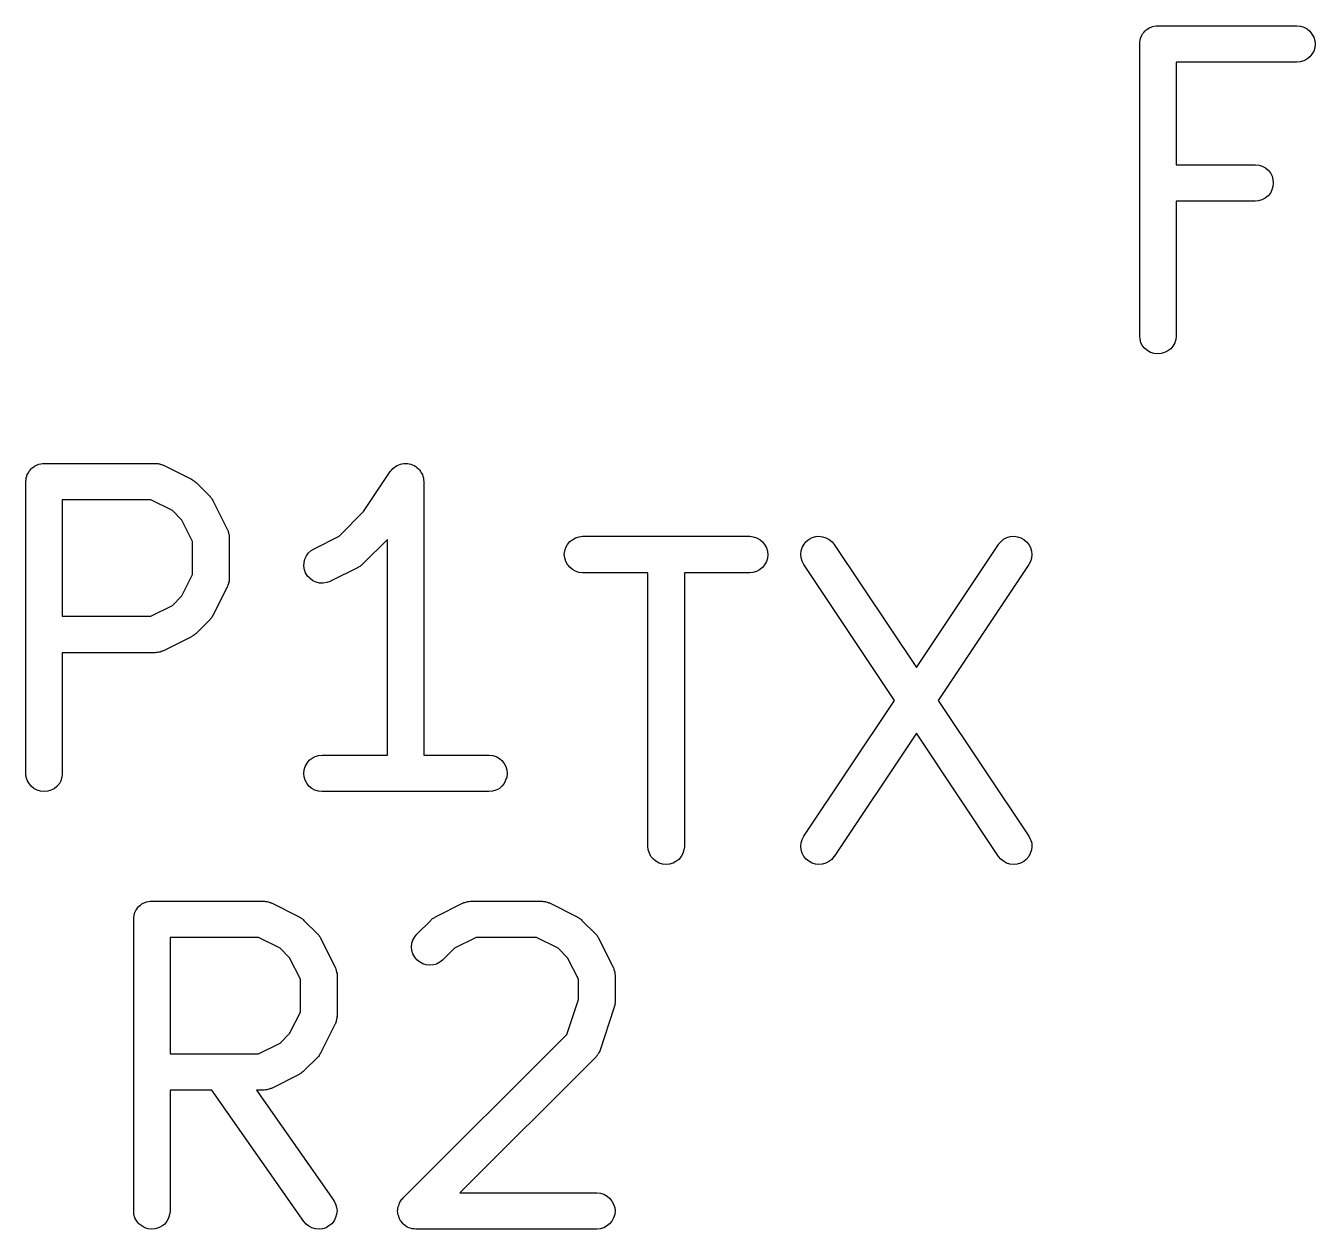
# Model space of a CAD drawing. Extents: x 160.5 to 231.1, y -123.8 to -81.5.
# Drawn here: x 200.264 to 203.798, y -101.512 to -98.212 of the extents above; entities that cross this region are included whole.
import ezdxf

# ---------------------------------------------------------------- set-up
doc = ezdxf.new("R2010")
doc.units = 0
doc.layers.add('BLACK', color=7, linetype='CONTINUOUS')

msp = doc.modelspace()

# ---------------------------------------------------------------- linework, layer by layer
at = {"layer": 'BLACK', "linetype": 'CONTINUOUS'}
for p, q in [((203.319, -98.247), (203.321, -98.2425)), ((203.321, -98.2422), (203.323, -98.2381)), ((203.321, -98.2424), (203.321, -98.2422)), ((203.321, -98.2425), (203.321, -98.2424)), ((203.323, -98.2381), (203.325, -98.2339)), ((203.325, -98.2337), (203.328, -98.2301)), ((203.325, -98.2338), (203.325, -98.2337)), ((203.325, -98.2339), (203.325, -98.2338)), ((203.328, -98.2301), (203.331, -98.2264)), ((203.331, -98.2264), (203.332, -98.2263)), ((203.332, -98.2262), (203.335, -98.2233)), ((203.332, -98.2263), (203.332, -98.2262)), ((203.335, -98.2233), (203.339, -98.2203)), ((203.339, -98.2201), (203.343, -98.2179)), ((203.339, -98.2202), (203.339, -98.2201)), ((203.339, -98.2203), (203.339, -98.2202)), ((203.343, -98.2179), (203.348, -98.2157)), ((203.348, -98.2155), (203.352, -98.2142)), ((203.348, -98.2156), (203.348, -98.2155)), ((203.348, -98.2157), (203.348, -98.2156)), ((203.352, -98.2142), (203.357, -98.2129)), ((203.357, -98.2128), (203.362, -98.2124)), ((203.357, -98.2129), (203.357, -98.2128)), ((203.357, -98.2128), (203.357, -98.2128)), ((203.362, -98.2124), (203.367, -98.2119)), ((203.367, -98.2119), (203.748, -98.2119)), ((203.748, -98.2119), (203.758, -98.213)), ((203.748, -98.2119), (203.748, -98.2119)), ((203.758, -98.213), (203.767, -98.2159)), ((203.767, -98.2159), (203.776, -98.2206)), ((203.776, -98.2206), (203.783, -98.2269)), ((203.783, -98.2269), (203.789, -98.2345)), ((203.789, -98.2345), (203.794, -98.2432)), ((203.794, -98.2432), (203.797, -98.2525)), ((203.317, -98.2566), (203.318, -98.2518)), ((203.317, -98.2612), (203.317, -98.2566)), ((203.317, -98.2615), (203.317, -98.2612)), ((203.317, -98.2616), (203.317, -98.2615)), ((203.317, -98.2619), (203.317, -98.2616)), ((203.317, -98.2616), (203.317, -98.2616)), ((203.317, -99.0619), (203.317, -98.2619)), ((203.318, -98.2515), (203.319, -98.247)), ((203.318, -98.2517), (203.318, -98.2515)), ((203.318, -98.2518), (203.318, -98.2517)), ((203.797, -98.272), (203.794, -98.2813)), ((203.797, -98.2525), (203.798, -98.2623)), ((203.798, -98.2623), (203.797, -98.272)), ((203.748, -98.3119), (203.417, -98.3119)), ((203.417, -98.3119), (203.417, -98.5929)), ((203.757, -98.311), (203.748, -98.3119)), ((203.767, -98.3081), (203.757, -98.311)), ((203.775, -98.3036), (203.767, -98.3081)), ((203.783, -98.2974), (203.775, -98.3036)), ((203.789, -98.2899), (203.783, -98.2974)), ((203.794, -98.2813), (203.789, -98.2899)), ((203.417, -98.5929), (203.633, -98.5929)), ((203.633, -98.5929), (203.634, -98.5929)), ((203.634, -98.5929), (203.644, -98.5939)), ((203.644, -98.5939), (203.653, -98.5969)), ((203.653, -98.5969), (203.662, -98.6016)), ((203.662, -98.6016), (203.669, -98.6079)), ((203.669, -98.6079), (203.675, -98.6155)), ((203.675, -98.6155), (203.68, -98.6241)), ((203.68, -98.6241), (203.682, -98.6335)), ((203.682, -98.6335), (203.683, -98.6432)), ((203.679, -98.6622), (203.675, -98.6708)), ((203.682, -98.6529), (203.679, -98.6622)), ((203.683, -98.6432), (203.682, -98.6529)), ((203.633, -98.6929), (203.417, -98.6929)), ((203.417, -98.6929), (203.417, -99.0619)), ((203.643, -98.6919), (203.633, -98.6929)), ((203.652, -98.6891), (203.643, -98.6919)), ((203.661, -98.6845), (203.652, -98.6891)), ((203.669, -98.6783), (203.661, -98.6845)), ((203.675, -98.6708), (203.669, -98.6783)), ((203.318, -99.0716), (203.317, -99.0619)), ((203.32, -99.081), (203.318, -99.0716)), ((203.325, -99.0896), (203.32, -99.081)), ((203.331, -99.0971), (203.325, -99.0896)), ((203.408, -99.0902), (203.402, -99.0976)), ((203.413, -99.0816), (203.408, -99.0902)), ((203.416, -99.0723), (203.413, -99.0816)), ((203.417, -99.0626), (203.416, -99.0723)), ((203.417, -99.0619), (203.417, -99.0626)), ((203.339, -99.1034), (203.331, -99.0971)), ((203.347, -99.108), (203.339, -99.1034)), ((203.357, -99.1109), (203.347, -99.108)), ((203.366, -99.1119), (203.357, -99.1109)), ((203.376, -99.111), (203.366, -99.1119)), ((203.385, -99.1083), (203.376, -99.111)), ((203.394, -99.1037), (203.385, -99.1083)), ((203.402, -99.0976), (203.394, -99.1037)), ((200.267, -99.447), (200.268, -99.4425)), ((200.268, -99.4422), (200.271, -99.4381)), ((200.268, -99.4424), (200.268, -99.4422)), ((200.268, -99.4425), (200.268, -99.4424)), ((200.271, -99.4381), (200.273, -99.4339)), ((200.273, -99.4337), (200.276, -99.4301)), ((200.273, -99.4338), (200.273, -99.4337)), ((200.273, -99.4339), (200.273, -99.4338)), ((200.276, -99.4301), (200.279, -99.4264)), ((200.279, -99.4262), (200.283, -99.4233)), ((200.279, -99.4263), (200.279, -99.4262)), ((200.279, -99.4264), (200.279, -99.4263)), ((200.283, -99.4233), (200.287, -99.4203)), ((200.287, -99.4201), (200.291, -99.4179)), ((200.287, -99.4202), (200.287, -99.4201)), ((200.287, -99.4203), (200.287, -99.4202)), ((200.291, -99.4179), (200.295, -99.4157)), ((200.295, -99.4156), (200.296, -99.4155)), ((200.295, -99.4157), (200.295, -99.4156)), ((200.296, -99.4155), (200.3, -99.4142)), ((200.3, -99.4142), (200.305, -99.4129)), ((200.305, -99.4128), (200.31, -99.4124)), ((200.305, -99.4129), (200.305, -99.4128)), ((200.305, -99.4128), (200.305, -99.4128)), ((200.31, -99.4124), (200.314, -99.4119)), ((200.314, -99.4119), (200.619, -99.4119)), ((200.619, -99.4119), (200.62, -99.4119)), ((200.62, -99.4119), (200.621, -99.4121)), ((200.621, -99.4121), (200.623, -99.412)), ((200.623, -99.412), (200.626, -99.4126)), ((200.626, -99.4126), (200.629, -99.413)), ((200.629, -99.413), (200.631, -99.4134)), ((200.631, -99.4134), (200.632, -99.4137)), ((200.632, -99.4137), (200.635, -99.4149)), ((200.635, -99.4149), (200.639, -99.4159)), ((200.639, -99.4159), (200.64, -99.4167)), ((200.64, -99.4167), (200.641, -99.4172)), ((200.641, -99.4172), (200.718, -99.4553)), ((201.19, -99.5443), (201.263, -99.4342)), ((201.263, -99.4342), (201.264, -99.4337)), ((201.264, -99.4336), (201.267, -99.43)), ((201.264, -99.4337), (201.264, -99.4336)), ((201.264, -99.4337), (201.264, -99.4337)), ((201.264, -99.4337), (201.264, -99.4337)), ((201.267, -99.43), (201.27, -99.4262)), ((201.27, -99.4261), (201.274, -99.4231)), ((201.27, -99.4262), (201.27, -99.4261)), ((201.27, -99.4262), (201.27, -99.4262)), ((201.274, -99.4231), (201.277, -99.4201)), ((201.277, -99.42), (201.282, -99.4177)), ((201.277, -99.4201), (201.277, -99.42)), ((201.277, -99.42), (201.277, -99.42)), ((201.282, -99.4177), (201.286, -99.4155)), ((201.286, -99.4155), (201.291, -99.4141)), ((201.286, -99.4155), (201.286, -99.4155)), ((201.286, -99.4155), (201.286, -99.4155)), ((201.291, -99.4141), (201.295, -99.4128)), ((201.295, -99.4128), (201.3, -99.4123)), ((201.295, -99.4128), (201.295, -99.4128)), ((201.295, -99.4128), (201.295, -99.4128)), ((201.3, -99.4123), (201.305, -99.4119)), ((201.305, -99.4119), (201.305, -99.4119)), ((201.305, -99.4119), (201.31, -99.4124)), ((201.305, -99.4119), (201.305, -99.4119)), ((201.31, -99.4124), (201.315, -99.4129)), ((201.315, -99.4129), (201.315, -99.4129)), ((201.315, -99.4129), (201.315, -99.4129)), ((201.315, -99.4129), (201.319, -99.4142)), ((201.319, -99.4142), (201.324, -99.4158)), ((201.324, -99.4158), (201.324, -99.4158)), ((201.324, -99.4158), (201.324, -99.4158)), ((201.324, -99.4158), (201.328, -99.418)), ((201.328, -99.418), (201.333, -99.4205)), ((201.333, -99.4205), (201.333, -99.4205)), ((201.333, -99.4205), (201.333, -99.4205)), ((201.333, -99.4205), (201.336, -99.4235)), ((201.336, -99.4235), (201.34, -99.4267)), ((201.34, -99.4267), (201.34, -99.4267)), ((201.34, -99.4267), (201.34, -99.4267)), ((201.34, -99.4267), (201.343, -99.43)), ((201.343, -99.43), (201.346, -99.4342)), ((201.346, -99.4342), (201.346, -99.4343)), ((201.346, -99.4343), (201.346, -99.4343)), ((201.346, -99.4343), (201.348, -99.4379)), ((201.348, -99.4379), (201.351, -99.4428)), ((201.351, -99.4428), (201.351, -99.4429)), ((201.351, -99.4429), (201.351, -99.4429)), ((201.351, -99.4429), (201.352, -99.4472)), ((200.264, -99.4612), (200.265, -99.4566)), ((200.264, -99.4615), (200.264, -99.4612)), ((200.264, -99.4616), (200.264, -99.4615)), ((200.264, -99.4619), (200.264, -99.4616)), ((200.264, -99.4616), (200.264, -99.4616)), ((200.264, -100.262), (200.264, -99.4619)), ((200.265, -99.4515), (200.267, -99.447)), ((200.265, -99.4517), (200.265, -99.4515)), ((200.265, -99.4518), (200.265, -99.4517)), ((200.265, -99.4566), (200.265, -99.4518)), ((200.718, -99.4553), (200.718, -99.4556)), ((200.718, -99.4556), (200.721, -99.4571)), ((200.721, -99.4571), (200.723, -99.4584)), ((200.723, -99.4584), (200.725, -99.4598)), ((200.725, -99.4598), (200.726, -99.4609)), ((200.726, -99.4609), (200.728, -99.4629)), ((200.728, -99.4629), (200.731, -99.4646)), ((200.731, -99.4646), (200.769, -99.5027)), ((201.352, -99.4472), (201.354, -99.4522)), ((201.354, -99.4522), (201.354, -99.4522)), ((201.354, -99.4522), (201.354, -99.4523)), ((201.354, -99.4523), (201.354, -99.4571)), ((201.354, -99.4571), (201.355, -99.4619)), ((201.355, -99.4619), (201.355, -100.212)), ((200.364, -99.5119), (200.364, -99.831)), ((200.607, -99.5119), (200.364, -99.5119)), ((200.666, -99.5411), (200.607, -99.5119)), ((200.769, -99.5027), (200.769, -99.5032)), ((200.769, -99.5032), (200.771, -99.5054)), ((200.771, -99.5054), (200.773, -99.5075)), ((200.773, -99.5075), (200.774, -99.5092)), ((200.774, -99.5092), (200.775, -99.5109)), ((200.775, -99.5109), (200.777, -99.5134)), ((200.777, -99.5134), (200.778, -99.5157)), ((200.778, -99.5157), (200.816, -99.5919)), ((200.692, -99.5677), (200.666, -99.5411)), ((201.123, -99.6113), (201.19, -99.5443)), ((200.721, -99.6261), (200.692, -99.5677)), ((200.816, -99.5919), (200.816, -99.5926)), ((200.816, -99.5926), (200.817, -99.5939)), ((200.817, -99.5939), (200.818, -99.5952)), ((200.818, -99.5952), (200.819, -99.5985)), ((200.819, -99.5985), (200.82, -99.6017)), ((200.82, -99.6017), (200.82, -99.6032)), ((200.82, -99.6032), (200.82, -99.6046)), ((200.82, -99.6046), (200.821, -99.608)), ((200.821, -99.608), (200.821, -99.6114)), ((200.821, -99.6114), (200.821, -99.6128)), ((200.821, -99.6128), (200.821, -99.6143)), ((200.821, -99.6143), (200.821, -99.7286)), ((201.054, -99.6458), (201.123, -99.6113)), ((201.255, -99.6207), (201.188, -99.6877)), ((201.255, -100.212), (201.255, -99.6207)), ((201.755, -99.6264), (201.763, -99.6203)), ((201.763, -99.6203), (201.771, -99.6157)), ((201.771, -99.6157), (201.781, -99.6129)), ((201.781, -99.6129), (201.79, -99.6119)), ((201.79, -99.6119), (202.248, -99.6119)), ((202.248, -99.6119), (202.258, -99.613)), ((202.248, -99.6119), (202.248, -99.6119)), ((202.258, -99.613), (202.267, -99.6159)), ((202.267, -99.6159), (202.276, -99.6206)), ((202.276, -99.6206), (202.283, -99.6269)), ((202.403, -99.6262), (202.411, -99.6201)), ((202.411, -99.6201), (202.419, -99.6156)), ((202.419, -99.6156), (202.429, -99.6128)), ((202.429, -99.6128), (202.438, -99.6119)), ((202.438, -99.6119), (202.448, -99.6129)), ((202.448, -99.6129), (202.457, -99.6158)), ((202.457, -99.6158), (202.466, -99.6204)), ((202.466, -99.6204), (202.474, -99.6266)), ((202.937, -99.6261), (202.944, -99.62)), ((202.944, -99.62), (202.953, -99.6155)), ((202.953, -99.6155), (202.962, -99.6128)), ((202.962, -99.6128), (202.972, -99.6119)), ((202.972, -99.6119), (202.982, -99.6129)), ((202.982, -99.6129), (202.991, -99.6158)), ((202.991, -99.6158), (202.999, -99.6205)), ((202.999, -99.6205), (203.007, -99.6267)), ((200.721, -99.7168), (200.721, -99.6261)), ((201.033, -99.6656), (201.038, -99.6577)), ((201.038, -99.6577), (201.046, -99.6509)), ((201.046, -99.6509), (201.054, -99.6458)), ((201.74, -99.6616), (201.741, -99.6518)), ((201.741, -99.6518), (201.744, -99.6425)), ((201.744, -99.6425), (201.749, -99.6339)), ((201.749, -99.6339), (201.755, -99.6264)), ((202.283, -99.6269), (202.289, -99.6345)), ((202.289, -99.6345), (202.294, -99.6432)), ((202.294, -99.6432), (202.297, -99.6525)), ((202.297, -99.6525), (202.298, -99.6623)), ((202.388, -99.6613), (202.389, -99.6516)), ((202.389, -99.6516), (202.392, -99.6423)), ((202.392, -99.6423), (202.397, -99.6337)), ((202.397, -99.6337), (202.403, -99.6262)), ((202.474, -99.6266), (202.48, -99.6342)), ((202.48, -99.6342), (202.705, -99.9718)), ((202.705, -99.9718), (202.93, -99.6342)), ((202.93, -99.6336), (202.937, -99.6261)), ((202.93, -99.6342), (202.93, -99.6336)), ((203.007, -99.6267), (203.013, -99.6343)), ((203.013, -99.6343), (203.018, -99.6429)), ((203.018, -99.6429), (203.02, -99.6523)), ((203.02, -99.6523), (203.021, -99.662)), ((201.026, -99.6938), (201.027, -99.684)), ((201.028, -99.7034), (201.026, -99.6938)), ((201.027, -99.684), (201.029, -99.6745)), ((201.029, -99.6745), (201.033, -99.6656)), ((201.181, -99.693), (201.18, -99.6943)), ((201.183, -99.6919), (201.181, -99.693)), ((201.185, -99.69), (201.183, -99.6919)), ((201.187, -99.6882), (201.185, -99.69)), ((201.188, -99.6877), (201.187, -99.6882)), ((201.741, -99.6713), (201.74, -99.6616)), ((201.744, -99.6806), (201.741, -99.6713)), ((201.749, -99.6893), (201.744, -99.6806)), ((201.755, -99.6969), (201.749, -99.6893)), ((202.289, -99.6899), (202.283, -99.6974)), ((202.294, -99.6813), (202.289, -99.6899)), ((202.297, -99.672), (202.294, -99.6813)), ((202.298, -99.6623), (202.297, -99.672)), ((202.389, -99.671), (202.388, -99.6613)), ((202.392, -99.6804), (202.389, -99.671)), ((202.396, -99.6891), (202.392, -99.6804)), ((202.396, -99.6896), (202.396, -99.6891)), ((202.645, -100.062), (202.396, -99.6896)), ((203.013, -99.6896), (202.765, -100.062)), ((203.018, -99.681), (203.013, -99.6896)), ((203.02, -99.6717), (203.018, -99.681)), ((203.021, -99.662), (203.02, -99.6717)), ((200.692, -99.7751), (200.721, -99.7168)), ((200.821, -99.7286), (200.821, -99.7293)), ((200.821, -99.7293), (200.821, -99.7307)), ((201.031, -99.7125), (201.028, -99.7034)), ((201.036, -99.7208), (201.031, -99.7125)), ((201.043, -99.728), (201.036, -99.7208)), ((201.051, -99.7337), (201.043, -99.728)), ((201.175, -99.6971), (201.099, -99.7352)), ((201.177, -99.6956), (201.175, -99.6971)), ((201.18, -99.6943), (201.177, -99.6956)), ((201.762, -99.7032), (201.755, -99.6969)), ((201.771, -99.7079), (201.762, -99.7032)), ((201.78, -99.7108), (201.771, -99.7079)), ((201.79, -99.7119), (201.78, -99.7108)), ((201.969, -99.7119), (201.79, -99.7119)), ((201.79, -99.7119), (201.79, -99.7119)), ((201.969, -100.462), (201.969, -99.7119)), ((202.248, -99.7119), (202.069, -99.7119)), ((202.069, -99.7119), (202.069, -100.462)), ((202.257, -99.711), (202.248, -99.7119)), ((202.267, -99.7081), (202.257, -99.711)), ((202.275, -99.7035), (202.267, -99.7081)), ((202.283, -99.6974), (202.275, -99.7035)), ((200.816, -99.7509), (200.778, -99.8271)), ((200.817, -99.7496), (200.816, -99.7509)), ((200.818, -99.745), (200.817, -99.7483)), ((200.817, -99.7483), (200.817, -99.7496)), ((200.82, -99.7418), (200.818, -99.745)), ((200.821, -99.7356), (200.82, -99.739)), ((200.82, -99.739), (200.82, -99.7404)), ((200.82, -99.7404), (200.82, -99.7418)), ((200.821, -99.7307), (200.821, -99.7322)), ((200.821, -99.7322), (200.821, -99.7356)), ((201.06, -99.7377), (201.051, -99.7337)), ((201.069, -99.74), (201.06, -99.7377)), ((201.079, -99.7404), (201.069, -99.74)), ((201.089, -99.7389), (201.079, -99.7404)), ((201.098, -99.7355), (201.089, -99.7389)), ((201.099, -99.7352), (201.098, -99.7355)), ((200.666, -99.8018), (200.692, -99.7751)), ((200.364, -99.831), (200.607, -99.831)), ((200.607, -99.831), (200.666, -99.8018)), ((200.774, -99.8342), (200.772, -99.8359)), ((200.775, -99.8326), (200.774, -99.8342)), ((200.776, -99.8301), (200.775, -99.8326)), ((200.778, -99.8277), (200.776, -99.8301)), ((200.778, -99.8271), (200.778, -99.8277)), ((200.769, -99.8401), (200.731, -99.8782)), ((200.77, -99.8379), (200.769, -99.8401)), ((200.772, -99.8359), (200.77, -99.8379)), ((200.718, -99.8876), (200.641, -99.9257)), ((200.72, -99.8861), (200.718, -99.8876)), ((200.722, -99.8848), (200.72, -99.8861)), ((200.724, -99.8835), (200.722, -99.8848)), ((200.726, -99.8824), (200.724, -99.8835)), ((200.728, -99.8805), (200.726, -99.8824)), ((200.73, -99.8787), (200.728, -99.8805)), ((200.731, -99.8782), (200.73, -99.8787)), ((200.619, -99.931), (200.364, -99.931)), ((200.364, -99.931), (200.364, -100.262)), ((200.621, -99.9308), (200.619, -99.931)), ((200.622, -99.9309), (200.621, -99.9308)), ((200.625, -99.9303), (200.622, -99.9309)), ((200.629, -99.93), (200.625, -99.9303)), ((200.63, -99.9296), (200.629, -99.93)), ((200.632, -99.9293), (200.63, -99.9296)), ((200.635, -99.9282), (200.632, -99.9293)), ((200.638, -99.9272), (200.635, -99.9282)), ((200.639, -99.9265), (200.638, -99.9272)), ((200.641, -99.926), (200.639, -99.9265)), ((200.641, -99.9257), (200.641, -99.926)), ((202.396, -100.434), (202.645, -100.062)), ((202.765, -100.062), (203.013, -100.434)), ((202.705, -100.152), (202.48, -100.49)), ((202.93, -100.49), (202.705, -100.152)), ((201.041, -100.226), (201.049, -100.22)), ((201.049, -100.22), (201.057, -100.216)), ((201.057, -100.216), (201.066, -100.213)), ((201.066, -100.213), (201.076, -100.212)), ((201.076, -100.212), (201.255, -100.212)), ((201.355, -100.212), (201.533, -100.212)), ((201.533, -100.212), (201.534, -100.212)), ((201.534, -100.212), (201.544, -100.213)), ((201.544, -100.213), (201.553, -100.216)), ((201.553, -100.216), (201.562, -100.221)), ((201.562, -100.221), (201.569, -100.227)), ((201.026, -100.262), (201.027, -100.252)), ((201.027, -100.252), (201.03, -100.243)), ((201.03, -100.243), (201.035, -100.234)), ((201.035, -100.234), (201.041, -100.226)), ((201.569, -100.227), (201.575, -100.235)), ((201.575, -100.235), (201.58, -100.243)), ((201.58, -100.243), (201.582, -100.253)), ((201.582, -100.253), (201.583, -100.262)), ((200.265, -100.272), (200.264, -100.262)), ((200.268, -100.281), (200.265, -100.272)), ((200.273, -100.29), (200.268, -100.281)), ((200.279, -100.297), (200.273, -100.29)), ((200.356, -100.29), (200.349, -100.298)), ((200.36, -100.282), (200.356, -100.29)), ((200.363, -100.272), (200.36, -100.282)), ((200.364, -100.263), (200.363, -100.272)), ((200.364, -100.262), (200.364, -100.263)), ((201.027, -100.271), (201.026, -100.262)), ((201.03, -100.281), (201.027, -100.271)), ((201.034, -100.289), (201.03, -100.281)), ((201.04, -100.297), (201.034, -100.289)), ((201.575, -100.29), (201.569, -100.297)), ((201.579, -100.281), (201.575, -100.29)), ((201.582, -100.272), (201.579, -100.281)), ((201.583, -100.262), (201.582, -100.272)), ((200.286, -100.303), (200.279, -100.297)), ((200.295, -100.308), (200.286, -100.303)), ((200.304, -100.311), (200.295, -100.308)), ((200.314, -100.312), (200.304, -100.311)), ((200.324, -100.311), (200.314, -100.312)), ((200.333, -100.308), (200.324, -100.311)), ((200.342, -100.304), (200.333, -100.308)), ((200.349, -100.298), (200.342, -100.304)), ((201.048, -100.303), (201.04, -100.297)), ((201.056, -100.308), (201.048, -100.303)), ((201.066, -100.311), (201.056, -100.308)), ((201.075, -100.312), (201.066, -100.311)), ((201.076, -100.312), (201.075, -100.312)), ((201.533, -100.312), (201.076, -100.312)), ((201.543, -100.311), (201.533, -100.312)), ((201.552, -100.308), (201.543, -100.311)), ((201.561, -100.304), (201.552, -100.308)), ((201.569, -100.297), (201.561, -100.304)), ((202.392, -100.443), (202.396, -100.434)), ((203.013, -100.434), (203.013, -100.435)), ((203.013, -100.435), (203.018, -100.443)), ((201.97, -100.472), (201.969, -100.462)), ((202.069, -100.463), (202.068, -100.472)), ((202.069, -100.462), (202.069, -100.463)), ((202.388, -100.462), (202.389, -100.452)), ((202.389, -100.472), (202.388, -100.462)), ((202.389, -100.452), (202.392, -100.443)), ((203.018, -100.443), (203.021, -100.453)), ((203.021, -100.463), (203.02, -100.472)), ((203.021, -100.453), (203.021, -100.463)), ((201.973, -100.481), (201.97, -100.472)), ((201.977, -100.49), (201.973, -100.481)), ((201.984, -100.497), (201.977, -100.49)), ((201.991, -100.503), (201.984, -100.497)), ((202, -100.508), (201.991, -100.503)), ((202.046, -100.504), (202.038, -100.508)), ((202.054, -100.498), (202.046, -100.504)), ((202.06, -100.49), (202.054, -100.498)), ((202.065, -100.482), (202.06, -100.49)), ((202.068, -100.472), (202.065, -100.482)), ((202.392, -100.481), (202.389, -100.472)), ((202.396, -100.49), (202.392, -100.481)), ((202.403, -100.497), (202.396, -100.49)), ((202.41, -100.503), (202.403, -100.497)), ((202.419, -100.508), (202.41, -100.503)), ((202.465, -100.504), (202.457, -100.508)), ((202.473, -100.498), (202.465, -100.504)), ((202.479, -100.49), (202.473, -100.498)), ((202.48, -100.49), (202.479, -100.49)), ((202.936, -100.497), (202.93, -100.49)), ((202.944, -100.503), (202.936, -100.497)), ((202.952, -100.508), (202.944, -100.503)), ((202.999, -100.504), (202.99, -100.508)), ((203.006, -100.498), (202.999, -100.504)), ((203.013, -100.49), (203.006, -100.498)), ((203.017, -100.482), (203.013, -100.49)), ((203.02, -100.472), (203.017, -100.482)), ((202.009, -100.511), (202, -100.508)), ((202.019, -100.512), (202.009, -100.511)), ((202.028, -100.511), (202.019, -100.512)), ((202.038, -100.508), (202.028, -100.511)), ((202.428, -100.511), (202.419, -100.508)), ((202.438, -100.512), (202.428, -100.511)), ((202.447, -100.511), (202.438, -100.512)), ((202.457, -100.508), (202.447, -100.511)), ((202.961, -100.511), (202.952, -100.508)), ((202.971, -100.512), (202.961, -100.511)), ((202.981, -100.511), (202.971, -100.512)), ((202.99, -100.508), (202.981, -100.511)), ((200.6, -100.613), (200.605, -100.612)), ((200.605, -100.612), (200.61, -100.612)), ((200.61, -100.612), (200.914, -100.612)), ((200.914, -100.612), (200.915, -100.612)), ((200.915, -100.612), (200.916, -100.612)), ((200.916, -100.612), (200.918, -100.612)), ((200.918, -100.612), (200.921, -100.613)), ((201.479, -100.613), (201.483, -100.612)), ((201.483, -100.612), (201.484, -100.612)), ((201.484, -100.612), (201.486, -100.612)), ((201.486, -100.612), (201.676, -100.612)), ((201.676, -100.612), (201.677, -100.612)), ((201.677, -100.612), (201.678, -100.612)), ((201.678, -100.612), (201.68, -100.612)), ((201.68, -100.612), (201.683, -100.613)), ((200.561, -100.652), (200.562, -100.647)), ((200.562, -100.647), (200.563, -100.643)), ((200.563, -100.643), (200.564, -100.642)), ((200.564, -100.642), (200.566, -100.638)), ((200.564, -100.642), (200.564, -100.642)), ((200.566, -100.638), (200.568, -100.634)), ((200.568, -100.634), (200.571, -100.63)), ((200.568, -100.634), (200.568, -100.634)), ((200.568, -100.634), (200.568, -100.634)), ((200.571, -100.63), (200.574, -100.626)), ((200.574, -100.626), (200.574, -100.626)), ((200.574, -100.626), (200.575, -100.626)), ((200.575, -100.626), (200.578, -100.623)), ((200.578, -100.623), (200.582, -100.62)), ((200.582, -100.62), (200.586, -100.618)), ((200.582, -100.62), (200.582, -100.62)), ((200.582, -100.62), (200.582, -100.62)), ((200.586, -100.618), (200.59, -100.616)), ((200.59, -100.616), (200.591, -100.616)), ((200.591, -100.616), (200.595, -100.614)), ((200.591, -100.616), (200.591, -100.616)), ((200.595, -100.614), (200.6, -100.613)), ((200.6, -100.613), (200.6, -100.613)), ((200.6, -100.613), (200.6, -100.613)), ((200.921, -100.613), (200.925, -100.613)), ((200.925, -100.613), (200.926, -100.613)), ((200.926, -100.613), (200.928, -100.614)), ((200.928, -100.614), (200.931, -100.615)), ((200.931, -100.615), (200.934, -100.616)), ((200.934, -100.616), (200.935, -100.617)), ((200.935, -100.617), (200.937, -100.617)), ((200.937, -100.617), (201.013, -100.655)), ((201.387, -100.655), (201.463, -100.617)), ((201.463, -100.617), (201.464, -100.617)), ((201.464, -100.617), (201.465, -100.616)), ((201.465, -100.616), (201.467, -100.616)), ((201.467, -100.616), (201.47, -100.615)), ((201.47, -100.615), (201.473, -100.614)), ((201.473, -100.614), (201.475, -100.613)), ((201.475, -100.613), (201.476, -100.613)), ((201.476, -100.613), (201.479, -100.613)), ((201.683, -100.613), (201.687, -100.613)), ((201.687, -100.613), (201.688, -100.613)), ((201.688, -100.613), (201.689, -100.614)), ((201.689, -100.614), (201.693, -100.615)), ((201.693, -100.615), (201.696, -100.616)), ((201.696, -100.616), (201.697, -100.617)), ((201.697, -100.617), (201.699, -100.617)), ((201.699, -100.617), (201.775, -100.655)), ((200.56, -100.657), (200.561, -100.652)), ((200.56, -100.661), (200.56, -100.657)), ((200.56, -100.662), (200.56, -100.661)), ((200.56, -101.462), (200.56, -100.662)), ((200.56, -100.662), (200.56, -100.662)), ((200.56, -100.662), (200.56, -100.662)), ((200.56, -100.662), (200.56, -100.662)), ((200.561, -100.652), (200.561, -100.652)), ((200.561, -100.652), (200.561, -100.652)), ((201.013, -100.655), (201.013, -100.656)), ((201.013, -100.656), (201.016, -100.657)), ((201.016, -100.657), (201.018, -100.658)), ((201.018, -100.658), (201.02, -100.66)), ((201.02, -100.66), (201.022, -100.661)), ((201.022, -100.661), (201.024, -100.663)), ((201.024, -100.663), (201.026, -100.665)), ((201.026, -100.665), (201.064, -100.703)), ((201.336, -100.703), (201.374, -100.665)), ((201.374, -100.665), (201.375, -100.664)), ((201.375, -100.664), (201.377, -100.662)), ((201.377, -100.662), (201.379, -100.66)), ((201.379, -100.66), (201.381, -100.659)), ((201.381, -100.659), (201.382, -100.658)), ((201.382, -100.658), (201.385, -100.657)), ((201.385, -100.657), (201.387, -100.655)), ((201.775, -100.655), (201.775, -100.656)), ((201.775, -100.656), (201.778, -100.657)), ((201.778, -100.657), (201.78, -100.658)), ((201.78, -100.658), (201.782, -100.66)), ((201.782, -100.66), (201.784, -100.661)), ((201.784, -100.661), (201.786, -100.663)), ((201.786, -100.663), (201.788, -100.665)), ((201.788, -100.665), (201.826, -100.703)), ((200.66, -100.712), (200.66, -101.031)), ((200.902, -100.712), (200.66, -100.712)), ((200.961, -100.741), (200.902, -100.712)), ((201.064, -100.703), (201.064, -100.703)), ((201.064, -100.703), (201.066, -100.705)), ((201.066, -100.705), (201.068, -100.707)), ((201.068, -100.707), (201.069, -100.709)), ((201.069, -100.709), (201.071, -100.711)), ((201.071, -100.711), (201.072, -100.713)), ((201.072, -100.713), (201.073, -100.716)), ((201.073, -100.716), (201.111, -100.792)), ((201.325, -100.719), (201.33, -100.71)), ((201.33, -100.71), (201.336, -100.703)), ((201.498, -100.712), (201.439, -100.741)), ((201.664, -100.712), (201.498, -100.712)), ((201.723, -100.741), (201.664, -100.712)), ((201.826, -100.703), (201.826, -100.703)), ((201.826, -100.703), (201.828, -100.705)), ((201.828, -100.705), (201.83, -100.707)), ((201.83, -100.707), (201.831, -100.709)), ((201.831, -100.709), (201.832, -100.711)), ((201.832, -100.711), (201.834, -100.713)), ((201.834, -100.713), (201.835, -100.716)), ((201.835, -100.716), (201.873, -100.792)), ((200.987, -100.768), (200.961, -100.741)), ((201.321, -100.738), (201.322, -100.728)), ((201.322, -100.748), (201.321, -100.738)), ((201.322, -100.728), (201.325, -100.719)), ((201.325, -100.757), (201.322, -100.748)), ((201.439, -100.741), (201.407, -100.773)), ((201.749, -100.768), (201.723, -100.741)), ((201.017, -100.826), (200.987, -100.768)), ((201.33, -100.766), (201.325, -100.757)), ((201.336, -100.773), (201.33, -100.766)), ((201.343, -100.779), (201.336, -100.773)), ((201.352, -100.784), (201.343, -100.779)), ((201.361, -100.787), (201.352, -100.784)), ((201.371, -100.788), (201.361, -100.787)), ((201.381, -100.787), (201.371, -100.788)), ((201.39, -100.785), (201.381, -100.787)), ((201.399, -100.78), (201.39, -100.785)), ((201.406, -100.774), (201.399, -100.78)), ((201.407, -100.773), (201.406, -100.774)), ((201.779, -100.826), (201.749, -100.768)), ((201.111, -100.792), (201.112, -100.793)), ((201.112, -100.793), (201.112, -100.794)), ((201.112, -100.794), (201.113, -100.795)), ((201.113, -100.795), (201.114, -100.799)), ((201.114, -100.799), (201.115, -100.802)), ((201.115, -100.802), (201.115, -100.803)), ((201.115, -100.803), (201.116, -100.805)), ((201.116, -100.805), (201.116, -100.808)), ((201.116, -100.808), (201.117, -100.811)), ((201.117, -100.811), (201.117, -100.813)), ((201.117, -100.813), (201.117, -100.814)), ((201.117, -100.814), (201.117, -100.929)), ((201.873, -100.792), (201.874, -100.793)), ((201.874, -100.793), (201.874, -100.794)), ((201.874, -100.794), (201.875, -100.795)), ((201.875, -100.795), (201.876, -100.799)), ((201.876, -100.799), (201.877, -100.802)), ((201.877, -100.802), (201.877, -100.803)), ((201.877, -100.803), (201.878, -100.805)), ((201.878, -100.805), (201.878, -100.808)), ((201.878, -100.808), (201.878, -100.811)), ((201.878, -100.811), (201.878, -100.813)), ((201.878, -100.813), (201.879, -100.814)), ((201.879, -100.814), (201.879, -100.89)), ((201.017, -100.917), (201.017, -100.826)), ((201.779, -100.882), (201.779, -100.826)), ((201.747, -100.978), (201.779, -100.882)), ((201.879, -100.891), (201.878, -100.894)), ((201.878, -100.894), (201.878, -100.897)), ((201.879, -100.89), (201.879, -100.891)), ((200.987, -100.975), (201.017, -100.917)), ((201.117, -100.929), (201.116, -100.931)), ((201.116, -100.931), (201.117, -100.932)), ((201.117, -100.929), (201.117, -100.929)), ((201.876, -100.906), (201.838, -101.021)), ((201.877, -100.904), (201.876, -100.906)), ((201.878, -100.899), (201.877, -100.901)), ((201.877, -100.901), (201.877, -100.904)), ((201.878, -100.897), (201.878, -100.899)), ((201.111, -100.951), (201.073, -101.027)), ((201.112, -100.95), (201.111, -100.951)), ((201.113, -100.948), (201.112, -100.95)), ((201.114, -100.945), (201.113, -100.948)), ((201.115, -100.942), (201.114, -100.945)), ((201.116, -100.939), (201.115, -100.94)), ((201.115, -100.94), (201.115, -100.942)), ((201.117, -100.932), (201.116, -100.936)), ((201.116, -100.936), (201.116, -100.939)), ((200.961, -101.002), (200.987, -100.975)), ((201.298, -101.426), (201.747, -100.978)), ((200.66, -101.031), (200.902, -101.031)), ((200.902, -101.031), (200.961, -101.002)), ((201.068, -101.036), (201.066, -101.038)), ((201.069, -101.034), (201.068, -101.036)), ((201.07, -101.033), (201.069, -101.034)), ((201.071, -101.03), (201.07, -101.033)), ((201.073, -101.028), (201.071, -101.03)), ((201.073, -101.027), (201.073, -101.028)), ((201.83, -101.035), (201.828, -101.038)), ((201.832, -101.033), (201.83, -101.035)), ((201.833, -101.031), (201.832, -101.033)), ((201.834, -101.03), (201.833, -101.031)), ((201.835, -101.027), (201.834, -101.03)), ((201.837, -101.024), (201.835, -101.027)), ((201.838, -101.021), (201.837, -101.023)), ((201.837, -101.023), (201.837, -101.024)), ((201.838, -101.021), (201.838, -101.021)), ((201.064, -101.04), (201.026, -101.078)), ((201.066, -101.038), (201.064, -101.04)), ((201.826, -101.04), (201.454, -101.412)), ((201.827, -101.039), (201.826, -101.04)), ((201.828, -101.038), (201.827, -101.039)), ((201.013, -101.088), (200.937, -101.126)), ((201.015, -101.086), (201.013, -101.088)), ((201.018, -101.085), (201.015, -101.086)), ((201.019, -101.083), (201.018, -101.085)), ((201.021, -101.082), (201.019, -101.083)), ((201.023, -101.08), (201.021, -101.082)), ((201.025, -101.079), (201.023, -101.08)), ((201.026, -101.078), (201.025, -101.079)), ((200.774, -101.131), (200.66, -101.131)), ((200.66, -101.131), (200.66, -101.462)), ((201.026, -101.491), (200.774, -101.131)), ((200.914, -101.131), (200.896, -101.131)), ((200.896, -101.131), (201.108, -101.433)), ((200.916, -101.131), (200.914, -101.131)), ((200.917, -101.131), (200.916, -101.131)), ((200.921, -101.13), (200.917, -101.131)), ((200.924, -101.13), (200.921, -101.13)), ((200.925, -101.13), (200.924, -101.13)), ((200.927, -101.129), (200.925, -101.13)), ((200.93, -101.128), (200.927, -101.129)), ((200.933, -101.127), (200.93, -101.128)), ((200.935, -101.126), (200.933, -101.127)), ((200.936, -101.126), (200.935, -101.126)), ((200.937, -101.126), (200.936, -101.126)), ((201.454, -101.412), (201.829, -101.412)), ((201.829, -101.412), (201.829, -101.412)), ((201.829, -101.412), (201.839, -101.413)), ((201.839, -101.413), (201.848, -101.416)), ((201.848, -101.416), (201.857, -101.421)), ((201.857, -101.421), (201.864, -101.427)), ((201.108, -101.433), (201.108, -101.434)), ((201.108, -101.434), (201.113, -101.442)), ((201.113, -101.442), (201.116, -101.452)), ((201.116, -101.452), (201.117, -101.461)), ((201.117, -101.461), (201.116, -101.471)), ((201.283, -101.462), (201.284, -101.457)), ((201.284, -101.452), (201.286, -101.447)), ((201.284, -101.457), (201.284, -101.452)), ((201.284, -101.452), (201.284, -101.452)), ((201.284, -101.452), (201.284, -101.452)), ((201.286, -101.447), (201.287, -101.443)), ((201.287, -101.443), (201.289, -101.438)), ((201.287, -101.443), (201.287, -101.443)), ((201.287, -101.443), (201.287, -101.443)), ((201.289, -101.438), (201.292, -101.434)), ((201.292, -101.434), (201.295, -101.43)), ((201.292, -101.434), (201.292, -101.434)), ((201.292, -101.434), (201.292, -101.434)), ((201.295, -101.43), (201.298, -101.427)), ((201.298, -101.427), (201.298, -101.426)), ((201.298, -101.426), (201.298, -101.426)), ((201.298, -101.426), (201.298, -101.426)), ((201.864, -101.427), (201.87, -101.435)), ((201.87, -101.435), (201.875, -101.443)), ((201.875, -101.443), (201.878, -101.453)), ((201.878, -101.453), (201.879, -101.462)), ((200.56, -101.472), (200.56, -101.462)), ((200.563, -101.481), (200.56, -101.472)), ((200.568, -101.49), (200.563, -101.481)), ((200.574, -101.497), (200.568, -101.49)), ((200.651, -101.49), (200.645, -101.498)), ((200.655, -101.482), (200.651, -101.49)), ((200.658, -101.472), (200.655, -101.482)), ((200.66, -101.463), (200.658, -101.472)), ((200.66, -101.462), (200.66, -101.463)), ((201.032, -101.498), (201.026, -101.491)), ((201.109, -101.489), (201.103, -101.497)), ((201.113, -101.48), (201.109, -101.489)), ((201.116, -101.471), (201.113, -101.48)), ((201.284, -101.467), (201.283, -101.462)), ((201.283, -101.462), (201.283, -101.462)), ((201.283, -101.462), (201.283, -101.462)), ((201.284, -101.471), (201.284, -101.467)), ((201.286, -101.476), (201.284, -101.471)), ((201.284, -101.471), (201.284, -101.471)), ((201.284, -101.471), (201.284, -101.471)), ((201.287, -101.481), (201.286, -101.476)), ((201.289, -101.485), (201.287, -101.481)), ((201.287, -101.481), (201.287, -101.481)), ((201.287, -101.481), (201.287, -101.481)), ((201.291, -101.489), (201.289, -101.485)), ((201.292, -101.489), (201.291, -101.489)), ((201.295, -101.493), (201.292, -101.489)), ((201.292, -101.489), (201.292, -101.489)), ((201.298, -101.497), (201.295, -101.493)), ((201.87, -101.49), (201.864, -101.497)), ((201.875, -101.481), (201.87, -101.49)), ((201.878, -101.472), (201.875, -101.481)), ((201.879, -101.462), (201.878, -101.472)), ((200.582, -101.503), (200.574, -101.497)), ((200.59, -101.508), (200.582, -101.503)), ((200.599, -101.511), (200.59, -101.508)), ((200.609, -101.512), (200.599, -101.511)), ((200.619, -101.511), (200.609, -101.512)), ((200.628, -101.508), (200.619, -101.511)), ((200.637, -101.504), (200.628, -101.508)), ((200.645, -101.498), (200.637, -101.504)), ((201.04, -101.504), (201.032, -101.498)), ((201.048, -101.508), (201.04, -101.504)), ((201.058, -101.511), (201.048, -101.508)), ((201.068, -101.512), (201.058, -101.511)), ((201.077, -101.511), (201.068, -101.512)), ((201.087, -101.508), (201.077, -101.511)), ((201.095, -101.503), (201.087, -101.508)), ((201.103, -101.497), (201.095, -101.503)), ((201.301, -101.5), (201.298, -101.497)), ((201.298, -101.497), (201.298, -101.497)), ((201.298, -101.497), (201.298, -101.497)), ((201.305, -101.503), (201.301, -101.5)), ((201.309, -101.506), (201.305, -101.503)), ((201.305, -101.503), (201.305, -101.503)), ((201.305, -101.503), (201.305, -101.503)), ((201.314, -101.508), (201.309, -101.506)), ((201.318, -101.509), (201.314, -101.508)), ((201.314, -101.508), (201.314, -101.508)), ((201.314, -101.508), (201.314, -101.508)), ((201.323, -101.511), (201.318, -101.509)), ((201.328, -101.511), (201.323, -101.511)), ((201.323, -101.511), (201.323, -101.511)), ((201.323, -101.511), (201.323, -101.511)), ((201.333, -101.512), (201.328, -101.511)), ((201.829, -101.512), (201.333, -101.512)), ((201.333, -101.512), (201.333, -101.512)), ((201.333, -101.512), (201.333, -101.512)), ((201.333, -101.512), (201.333, -101.512)), ((201.333, -101.512), (201.333, -101.512)), ((201.838, -101.511), (201.829, -101.512)), ((201.848, -101.508), (201.838, -101.511)), ((201.856, -101.504), (201.848, -101.508)), ((201.864, -101.497), (201.856, -101.504))]:
    msp.add_line(p, q, dxfattribs=at)

doc.saveas('drawing.dxf')
